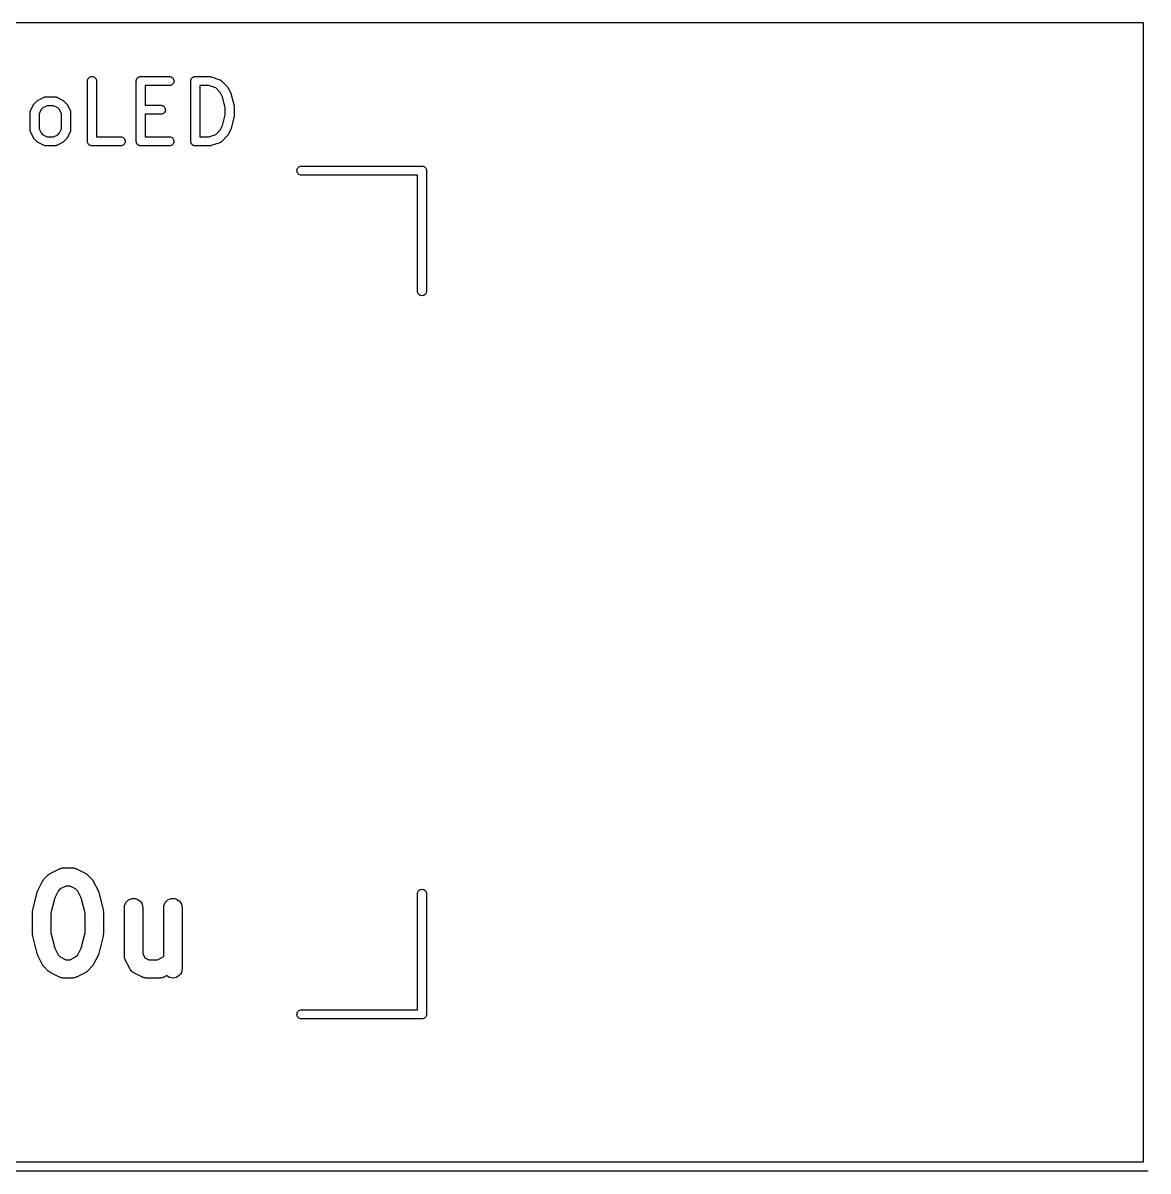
# Model space of a CAD drawing. Extents: x 92.8 to 169.1, y -159.6 to -64.2.
# Drawn here: x 112.3 to 130.97, y -159.62 to -140.57 of the extents above; entities that cross this region are included whole.
import ezdxf

# ---------------------------------------------------------------- set-up
doc = ezdxf.new("R2010")
doc.units = 0
doc.layers.add('BLACK', color=7, linetype='CONTINUOUS')

msp = doc.modelspace()

# ---------------------------------------------------------------- linework, layer by layer
at = {"layer": 'BLACK', "linetype": 'CONTINUOUS'}
for p, q in [((130.894, -140.569), (111.923, -140.569)), ((130.894, -159.469), (130.894, -140.569)), ((113.368, -141.533), (113.369, -141.518)), ((113.368, -141.534), (113.368, -141.533)), ((113.368, -142.534), (113.368, -141.534)), ((113.369, -141.518), (113.374, -141.504)), ((113.374, -141.504), (113.381, -141.492)), ((113.381, -141.492), (113.39, -141.48)), ((113.39, -141.48), (113.402, -141.471)), ((113.402, -141.471), (113.415, -141.464)), ((113.415, -141.464), (113.429, -141.46)), ((113.429, -141.46), (113.443, -141.459)), ((113.443, -141.459), (113.458, -141.46)), ((113.458, -141.46), (113.472, -141.465)), ((113.472, -141.465), (113.485, -141.472)), ((113.485, -141.472), (113.496, -141.481)), ((113.496, -141.481), (113.505, -141.492)), ((113.505, -141.492), (113.512, -141.505)), ((113.512, -141.505), (113.516, -141.519)), ((113.516, -141.519), (113.518, -141.534)), ((113.518, -141.534), (113.518, -142.459)), ((114.177, -141.533), (114.178, -141.526)), ((114.177, -141.534), (114.177, -141.533)), ((114.177, -141.533), (114.177, -141.533)), ((114.177, -141.533), (114.177, -141.533)), ((114.177, -141.533), (114.177, -141.533)), ((114.177, -142.534), (114.177, -141.534)), ((114.178, -141.526), (114.179, -141.519)), ((114.179, -141.518), (114.181, -141.512)), ((114.179, -141.519), (114.179, -141.518)), ((114.179, -141.519), (114.179, -141.519)), ((114.181, -141.512), (114.183, -141.505)), ((114.183, -141.504), (114.187, -141.498)), ((114.183, -141.505), (114.183, -141.504)), ((114.183, -141.505), (114.183, -141.505)), ((114.187, -141.498), (114.19, -141.492)), ((114.19, -141.492), (114.195, -141.486)), ((114.19, -141.492), (114.19, -141.492)), ((114.19, -141.492), (114.19, -141.492)), ((114.195, -141.486), (114.199, -141.481)), ((114.199, -141.481), (114.2, -141.48)), ((114.2, -141.48), (114.205, -141.476)), ((114.2, -141.48), (114.2, -141.48)), ((114.205, -141.476), (114.211, -141.471)), ((114.211, -141.471), (114.218, -141.468)), ((114.211, -141.471), (114.211, -141.471)), ((114.211, -141.471), (114.211, -141.471)), ((114.218, -141.468), (114.224, -141.465)), ((114.224, -141.464), (114.231, -141.462)), ((114.224, -141.465), (114.224, -141.464)), ((114.224, -141.464), (114.224, -141.464)), ((114.231, -141.462), (114.238, -141.46)), ((114.238, -141.46), (114.238, -141.46)), ((114.238, -141.46), (114.238, -141.46)), ((114.238, -141.46), (114.245, -141.46)), ((114.245, -141.46), (114.252, -141.459)), ((114.252, -141.459), (114.729, -141.459)), ((114.729, -141.459), (114.73, -141.459)), ((114.73, -141.459), (114.744, -141.461)), ((114.744, -141.461), (114.758, -141.465)), ((114.758, -141.465), (114.771, -141.472)), ((114.771, -141.472), (114.782, -141.481)), ((114.782, -141.481), (114.791, -141.493)), ((114.791, -141.493), (114.798, -141.506)), ((114.798, -141.506), (114.802, -141.52)), ((114.802, -141.52), (114.804, -141.534)), ((114.804, -141.534), (114.802, -141.549)), ((115.082, -141.533), (115.083, -141.526)), ((115.082, -141.534), (115.082, -141.533)), ((115.082, -141.533), (115.082, -141.533)), ((115.082, -141.533), (115.082, -141.533)), ((115.082, -141.533), (115.082, -141.533)), ((115.082, -142.534), (115.082, -141.534)), ((115.083, -141.526), (115.084, -141.519)), ((115.084, -141.518), (115.086, -141.512)), ((115.084, -141.519), (115.084, -141.518)), ((115.084, -141.519), (115.084, -141.519)), ((115.086, -141.512), (115.088, -141.505)), ((115.088, -141.504), (115.092, -141.498)), ((115.088, -141.505), (115.088, -141.504)), ((115.088, -141.505), (115.088, -141.505)), ((115.092, -141.498), (115.095, -141.492)), ((115.095, -141.492), (115.1, -141.486)), ((115.095, -141.492), (115.095, -141.492)), ((115.095, -141.492), (115.095, -141.492)), ((115.1, -141.486), (115.104, -141.481)), ((115.104, -141.481), (115.104, -141.48)), ((115.104, -141.48), (115.105, -141.48)), ((115.105, -141.48), (115.11, -141.476)), ((115.11, -141.476), (115.116, -141.471)), ((115.116, -141.471), (115.122, -141.468)), ((115.116, -141.471), (115.116, -141.471)), ((115.116, -141.471), (115.116, -141.471)), ((115.122, -141.468), (115.129, -141.465)), ((115.129, -141.464), (115.136, -141.462)), ((115.129, -141.465), (115.129, -141.464)), ((115.129, -141.464), (115.129, -141.464)), ((115.136, -141.462), (115.143, -141.46)), ((115.143, -141.46), (115.143, -141.46)), ((115.143, -141.46), (115.143, -141.46)), ((115.143, -141.46), (115.15, -141.46)), ((115.15, -141.46), (115.157, -141.459)), ((115.157, -141.459), (115.395, -141.459)), ((115.395, -141.459), (115.396, -141.459)), ((115.396, -141.459), (115.4, -141.459)), ((115.4, -141.459), (115.405, -141.459)), ((115.405, -141.459), (115.408, -141.46)), ((115.408, -141.46), (115.411, -141.461)), ((115.411, -141.461), (115.415, -141.462)), ((115.415, -141.462), (115.419, -141.463)), ((115.419, -141.463), (115.562, -141.51)), ((115.562, -141.51), (115.563, -141.511)), ((115.563, -141.511), (115.565, -141.512)), ((115.565, -141.512), (115.567, -141.512)), ((115.567, -141.512), (115.571, -141.515)), ((115.571, -141.515), (115.576, -141.517)), ((115.576, -141.517), (115.578, -141.518)), ((115.578, -141.518), (115.58, -141.519)), ((115.58, -141.519), (115.584, -141.522)), ((115.584, -141.522), (115.588, -141.525)), ((115.588, -141.525), (115.589, -141.527)), ((115.589, -141.527), (115.591, -141.528)), ((115.591, -141.528), (115.686, -141.624)), ((114.729, -141.609), (114.327, -141.609)), ((114.327, -141.609), (114.327, -141.935)), ((114.743, -141.607), (114.729, -141.609)), ((114.757, -141.603), (114.743, -141.607)), ((114.77, -141.596), (114.757, -141.603)), ((114.781, -141.587), (114.77, -141.596)), ((114.791, -141.576), (114.781, -141.587)), ((114.798, -141.563), (114.791, -141.576)), ((114.802, -141.549), (114.798, -141.563)), ((115.232, -141.609), (115.232, -142.459)), ((115.383, -141.609), (115.232, -141.609)), ((115.498, -141.647), (115.383, -141.609)), ((115.572, -141.721), (115.498, -141.647)), ((115.61, -141.798), (115.572, -141.721)), ((115.686, -141.624), (115.687, -141.624)), ((115.687, -141.624), (115.69, -141.628)), ((115.69, -141.628), (115.693, -141.631)), ((115.693, -141.631), (115.694, -141.633)), ((115.694, -141.633), (115.696, -141.636)), ((115.696, -141.636), (115.698, -141.64)), ((115.698, -141.64), (115.7, -141.643)), ((115.7, -141.643), (115.748, -141.738)), ((112.474, -141.924), (112.476, -141.921)), ((112.476, -141.921), (112.478, -141.918)), ((112.478, -141.918), (112.479, -141.916)), ((112.479, -141.916), (112.482, -141.913)), ((112.482, -141.913), (112.485, -141.909)), ((112.485, -141.909), (112.533, -141.862)), ((112.533, -141.861), (112.537, -141.858)), ((112.533, -141.862), (112.533, -141.861)), ((112.537, -141.858), (112.54, -141.856)), ((112.54, -141.856), (112.542, -141.854)), ((112.542, -141.854), (112.545, -141.852)), ((112.545, -141.852), (112.549, -141.85)), ((112.549, -141.85), (112.552, -141.848)), ((112.552, -141.848), (112.647, -141.8)), ((112.647, -141.8), (112.648, -141.8)), ((112.648, -141.8), (112.65, -141.799)), ((112.65, -141.799), (112.652, -141.798)), ((112.652, -141.798), (112.657, -141.796)), ((112.657, -141.796), (112.662, -141.795)), ((112.662, -141.795), (112.664, -141.794)), ((112.664, -141.794), (112.666, -141.794)), ((112.666, -141.794), (112.671, -141.793)), ((112.671, -141.793), (112.677, -141.792)), ((112.677, -141.792), (112.679, -141.792)), ((112.679, -141.792), (112.681, -141.792)), ((112.681, -141.792), (112.824, -141.792)), ((112.824, -141.792), (112.825, -141.792)), ((112.825, -141.792), (112.827, -141.792)), ((112.827, -141.792), (112.829, -141.792)), ((112.829, -141.792), (112.834, -141.793)), ((112.834, -141.793), (112.839, -141.794)), ((112.839, -141.794), (112.841, -141.795)), ((112.841, -141.795), (112.844, -141.795)), ((112.844, -141.795), (112.848, -141.797)), ((112.848, -141.797), (112.853, -141.798)), ((112.853, -141.798), (112.855, -141.799)), ((112.855, -141.799), (112.857, -141.8)), ((112.857, -141.8), (112.953, -141.848)), ((112.953, -141.848), (112.953, -141.848)), ((112.953, -141.848), (112.957, -141.851)), ((112.957, -141.851), (112.961, -141.853)), ((112.961, -141.853), (112.963, -141.854)), ((112.963, -141.854), (112.966, -141.856)), ((112.966, -141.856), (112.969, -141.859)), ((112.969, -141.859), (112.972, -141.862)), ((112.972, -141.862), (113.02, -141.909)), ((113.02, -141.909), (113.02, -141.91)), ((113.02, -141.91), (113.023, -141.913)), ((113.023, -141.913), (113.026, -141.917)), ((113.026, -141.917), (113.028, -141.919)), ((113.028, -141.919), (113.03, -141.922)), ((113.03, -141.922), (113.031, -141.925)), ((115.654, -141.972), (115.61, -141.798)), ((115.748, -141.738), (115.748, -141.739)), ((115.748, -141.739), (115.749, -141.74)), ((115.749, -141.74), (115.749, -141.74)), ((115.749, -141.74), (115.751, -141.747)), ((115.751, -141.747), (115.753, -141.753)), ((115.753, -141.753), (115.754, -141.753)), ((115.754, -141.753), (115.754, -141.754)), ((115.754, -141.754), (115.801, -141.944)), ((112.415, -142.057), (112.416, -142.054)), ((112.415, -142.058), (112.415, -142.057)), ((112.415, -142.343), (112.415, -142.058)), ((112.416, -142.047), (112.417, -142.042)), ((112.416, -142.052), (112.416, -142.047)), ((112.416, -142.054), (112.416, -142.052)), ((112.417, -142.042), (112.418, -142.04)), ((112.418, -142.038), (112.42, -142.033)), ((112.418, -142.04), (112.418, -142.038)), ((112.42, -142.033), (112.421, -142.028)), ((112.421, -142.028), (112.423, -142.026)), ((112.423, -142.024), (112.471, -141.929)), ((112.423, -142.026), (112.423, -142.024)), ((112.471, -141.928), (112.474, -141.924)), ((112.471, -141.929), (112.471, -141.928)), ((112.6, -142.007), (112.565, -142.075)), ((112.565, -142.075), (112.565, -142.326)), ((112.63, -141.976), (112.6, -142.007)), ((112.699, -141.942), (112.63, -141.976)), ((112.806, -141.942), (112.699, -141.942)), ((112.875, -141.976), (112.806, -141.942)), ((112.905, -142.007), (112.875, -141.976)), ((112.939, -142.075), (112.905, -142.007)), ((112.939, -142.326), (112.939, -142.075)), ((113.031, -141.925), (113.034, -141.929)), ((113.034, -141.929), (113.081, -142.024)), ((113.081, -142.024), (113.082, -142.025)), ((113.082, -142.025), (113.083, -142.027)), ((113.083, -142.027), (113.084, -142.029)), ((113.084, -142.029), (113.085, -142.034)), ((113.085, -142.034), (113.087, -142.039)), ((113.087, -142.039), (113.087, -142.041)), ((113.087, -142.041), (113.088, -142.043)), ((113.088, -142.043), (113.088, -142.048)), ((113.088, -142.048), (113.089, -142.053)), ((113.089, -142.053), (113.089, -142.055)), ((113.089, -142.055), (113.089, -142.058)), ((113.089, -142.058), (113.089, -142.343)), ((114.327, -141.935), (114.586, -141.935)), ((114.586, -142.085), (114.327, -142.085)), ((114.327, -142.085), (114.327, -142.459)), ((114.586, -141.935), (114.587, -141.935)), ((114.6, -142.084), (114.586, -142.085)), ((114.587, -141.935), (114.601, -141.937)), ((114.614, -142.079), (114.6, -142.084)), ((114.601, -141.937), (114.615, -141.941)), ((114.627, -142.073), (114.614, -142.079)), ((114.615, -141.941), (114.628, -141.948)), ((114.639, -142.063), (114.627, -142.073)), ((114.628, -141.948), (114.639, -141.958)), ((114.639, -141.958), (114.648, -141.969)), ((114.648, -142.052), (114.639, -142.063)), ((114.648, -141.969), (114.655, -141.982)), ((114.655, -142.039), (114.648, -142.052)), ((114.655, -141.982), (114.659, -141.996)), ((114.659, -142.025), (114.655, -142.039)), ((114.659, -141.996), (114.661, -142.011)), ((114.661, -142.011), (114.659, -142.025)), ((115.61, -142.27), (115.654, -142.096)), ((115.654, -142.096), (115.654, -141.972)), ((115.801, -141.944), (115.802, -141.945)), ((115.802, -141.945), (115.802, -141.947)), ((115.802, -141.947), (115.802, -141.948)), ((115.802, -141.948), (115.803, -141.954)), ((115.803, -141.954), (115.803, -141.96)), ((115.803, -141.96), (115.803, -141.961)), ((115.803, -141.961), (115.804, -141.962)), ((115.804, -142.106), (115.803, -142.108)), ((115.803, -142.108), (115.803, -142.109)), ((115.803, -142.109), (115.803, -142.115)), ((115.804, -141.962), (115.804, -142.105)), ((115.804, -142.105), (115.804, -142.106)), ((115.572, -142.347), (115.61, -142.27)), ((115.801, -142.123), (115.754, -142.314)), ((115.802, -142.121), (115.801, -142.122)), ((115.801, -142.122), (115.801, -142.123)), ((115.803, -142.115), (115.802, -142.121)), ((112.416, -142.346), (112.415, -142.343)), ((112.416, -142.348), (112.416, -142.346)), ((112.416, -142.353), (112.416, -142.348)), ((112.417, -142.358), (112.416, -142.353)), ((112.417, -142.36), (112.417, -142.358)), ((112.418, -142.362), (112.417, -142.36)), ((112.42, -142.367), (112.418, -142.362)), ((112.421, -142.372), (112.42, -142.367)), ((112.422, -142.374), (112.421, -142.372)), ((112.423, -142.376), (112.422, -142.374)), ((112.423, -142.377), (112.423, -142.376)), ((112.471, -142.472), (112.423, -142.377)), ((112.473, -142.476), (112.471, -142.472)), ((112.475, -142.479), (112.473, -142.476)), ((112.477, -142.482), (112.475, -142.479)), ((112.479, -142.485), (112.477, -142.482)), ((112.482, -142.488), (112.479, -142.485)), ((112.484, -142.491), (112.482, -142.488)), ((112.485, -142.492), (112.484, -142.491)), ((112.533, -142.539), (112.485, -142.492)), ((112.565, -142.326), (112.6, -142.394)), ((112.6, -142.394), (112.63, -142.425)), ((112.63, -142.425), (112.699, -142.459)), ((112.699, -142.459), (112.806, -142.459)), ((112.806, -142.459), (112.875, -142.425)), ((112.875, -142.425), (112.905, -142.394)), ((112.905, -142.394), (112.939, -142.326)), ((113.02, -142.492), (112.972, -142.539)), ((113.022, -142.488), (113.02, -142.492)), ((113.025, -142.485), (113.022, -142.488)), ((113.027, -142.483), (113.025, -142.485)), ((113.029, -142.48), (113.027, -142.483)), ((113.031, -142.477), (113.029, -142.48)), ((113.033, -142.473), (113.031, -142.477)), ((113.034, -142.472), (113.033, -142.473)), ((113.081, -142.377), (113.034, -142.472)), ((113.082, -142.375), (113.081, -142.377)), ((113.083, -142.373), (113.082, -142.375)), ((113.085, -142.368), (113.083, -142.373)), ((113.087, -142.363), (113.085, -142.368)), ((113.088, -142.359), (113.087, -142.361)), ((113.087, -142.361), (113.087, -142.363)), ((113.089, -142.349), (113.088, -142.354)), ((113.088, -142.354), (113.088, -142.359)), ((113.089, -142.343), (113.089, -142.344)), ((113.089, -142.344), (113.089, -142.347)), ((113.089, -142.347), (113.089, -142.349)), ((113.518, -142.459), (113.919, -142.459)), ((113.919, -142.459), (113.92, -142.459)), ((113.92, -142.459), (113.935, -142.461)), ((113.935, -142.461), (113.949, -142.465)), ((113.949, -142.465), (113.961, -142.472)), ((113.961, -142.472), (113.973, -142.481)), ((113.973, -142.481), (113.982, -142.493)), ((113.982, -142.493), (113.989, -142.506)), ((114.327, -142.459), (114.729, -142.459)), ((114.729, -142.459), (114.73, -142.459)), ((114.73, -142.459), (114.744, -142.461)), ((114.744, -142.461), (114.758, -142.465)), ((114.758, -142.465), (114.771, -142.472)), ((114.771, -142.472), (114.782, -142.481)), ((114.782, -142.481), (114.791, -142.493)), ((114.791, -142.493), (114.798, -142.506)), ((115.232, -142.459), (115.383, -142.459)), ((115.383, -142.459), (115.498, -142.421)), ((115.498, -142.421), (115.572, -142.347)), ((115.686, -142.444), (115.591, -142.539)), ((115.689, -142.441), (115.686, -142.444)), ((115.692, -142.438), (115.689, -142.441)), ((115.694, -142.435), (115.692, -142.438)), ((115.696, -142.433), (115.694, -142.435)), ((115.698, -142.429), (115.696, -142.433)), ((115.7, -142.425), (115.698, -142.429)), ((115.748, -142.329), (115.7, -142.425)), ((115.7, -142.425), (115.7, -142.425)), ((115.751, -142.322), (115.748, -142.329)), ((115.748, -142.329), (115.748, -142.329)), ((115.748, -142.329), (115.748, -142.329)), ((115.753, -142.316), (115.751, -142.322)), ((115.754, -142.314), (115.753, -142.315)), ((115.753, -142.315), (115.753, -142.315)), ((115.753, -142.315), (115.753, -142.316)), ((112.536, -142.542), (112.533, -142.539)), ((112.539, -142.545), (112.536, -142.542)), ((112.542, -142.547), (112.539, -142.545)), ((112.544, -142.549), (112.542, -142.547)), ((112.548, -142.551), (112.544, -142.549)), ((112.551, -142.553), (112.548, -142.551)), ((112.552, -142.553), (112.551, -142.553)), ((112.647, -142.601), (112.552, -142.553)), ((112.649, -142.602), (112.647, -142.601)), ((112.651, -142.603), (112.649, -142.602)), ((112.656, -142.604), (112.651, -142.603)), ((112.661, -142.606), (112.656, -142.604)), ((112.663, -142.607), (112.661, -142.606)), ((112.665, -142.607), (112.663, -142.607)), ((112.67, -142.608), (112.665, -142.607)), ((112.675, -142.609), (112.67, -142.608)), ((112.678, -142.609), (112.675, -142.609)), ((112.68, -142.609), (112.678, -142.609)), ((112.681, -142.609), (112.68, -142.609)), ((112.824, -142.609), (112.681, -142.609)), ((112.826, -142.609), (112.824, -142.609)), ((112.828, -142.609), (112.826, -142.609)), ((112.833, -142.608), (112.828, -142.609)), ((112.838, -142.607), (112.833, -142.608)), ((112.84, -142.607), (112.838, -142.607)), ((112.843, -142.606), (112.84, -142.607)), ((112.847, -142.605), (112.843, -142.606)), ((112.852, -142.603), (112.847, -142.605)), ((112.854, -142.602), (112.852, -142.603)), ((112.856, -142.601), (112.854, -142.602)), ((112.857, -142.601), (112.856, -142.601)), ((112.953, -142.553), (112.857, -142.601)), ((112.956, -142.551), (112.953, -142.553)), ((112.96, -142.549), (112.956, -142.551)), ((112.962, -142.547), (112.96, -142.549)), ((112.965, -142.546), (112.962, -142.547)), ((112.968, -142.543), (112.965, -142.546)), ((112.971, -142.54), (112.968, -142.543)), ((112.972, -142.539), (112.971, -142.54)), ((113.368, -142.541), (113.368, -142.534)), ((113.369, -142.548), (113.368, -142.541)), ((113.371, -142.555), (113.369, -142.548)), ((113.369, -142.548), (113.369, -142.548)), ((113.369, -142.548), (113.369, -142.548)), ((113.373, -142.562), (113.371, -142.555)), ((113.377, -142.569), (113.373, -142.562)), ((113.373, -142.562), (113.373, -142.562)), ((113.373, -142.562), (113.373, -142.562)), ((113.38, -142.575), (113.377, -142.569)), ((113.385, -142.581), (113.38, -142.575)), ((113.38, -142.575), (113.38, -142.575)), ((113.38, -142.575), (113.38, -142.575)), ((113.389, -142.586), (113.385, -142.581)), ((113.389, -142.587), (113.389, -142.586)), ((113.39, -142.587), (113.389, -142.587)), ((113.395, -142.591), (113.39, -142.587)), ((113.4, -142.596), (113.395, -142.591)), ((113.401, -142.596), (113.4, -142.596)), ((113.407, -142.599), (113.401, -142.596)), ((113.401, -142.596), (113.401, -142.596)), ((113.413, -142.603), (113.407, -142.599)), ((113.414, -142.603), (113.413, -142.603)), ((113.421, -142.605), (113.414, -142.603)), ((113.414, -142.603), (113.414, -142.603)), ((113.427, -142.607), (113.421, -142.605)), ((113.428, -142.607), (113.427, -142.607)), ((113.427, -142.607), (113.427, -142.607)), ((113.435, -142.608), (113.428, -142.607)), ((113.442, -142.609), (113.435, -142.608)), ((113.443, -142.609), (113.442, -142.609)), ((113.442, -142.609), (113.442, -142.609)), ((113.442, -142.609), (113.442, -142.609)), ((113.442, -142.609), (113.442, -142.609)), ((113.919, -142.609), (113.443, -142.609)), ((113.934, -142.607), (113.919, -142.609)), ((113.948, -142.603), (113.934, -142.607)), ((113.961, -142.596), (113.948, -142.603)), ((113.972, -142.587), (113.961, -142.596)), ((113.981, -142.576), (113.972, -142.587)), ((113.988, -142.563), (113.981, -142.576)), ((113.992, -142.549), (113.988, -142.563)), ((113.989, -142.506), (113.993, -142.52)), ((113.994, -142.534), (113.992, -142.549)), ((113.993, -142.52), (113.994, -142.534)), ((114.178, -142.541), (114.177, -142.534)), ((114.179, -142.548), (114.178, -142.541)), ((114.181, -142.555), (114.179, -142.548)), ((114.179, -142.548), (114.179, -142.548)), ((114.179, -142.548), (114.179, -142.548)), ((114.183, -142.562), (114.181, -142.555)), ((114.186, -142.569), (114.183, -142.562)), ((114.183, -142.562), (114.183, -142.562)), ((114.183, -142.562), (114.183, -142.562)), ((114.19, -142.575), (114.186, -142.569)), ((114.194, -142.581), (114.19, -142.575)), ((114.19, -142.575), (114.19, -142.575)), ((114.19, -142.575), (114.19, -142.575)), ((114.199, -142.586), (114.194, -142.581)), ((114.199, -142.587), (114.199, -142.586)), ((114.205, -142.591), (114.199, -142.587)), ((114.199, -142.587), (114.199, -142.587)), ((114.21, -142.596), (114.205, -142.591)), ((114.217, -142.599), (114.21, -142.596)), ((114.21, -142.596), (114.21, -142.596)), ((114.21, -142.596), (114.21, -142.596)), ((114.223, -142.603), (114.217, -142.599)), ((114.23, -142.605), (114.223, -142.603)), ((114.223, -142.603), (114.223, -142.603)), ((114.223, -142.603), (114.223, -142.603)), ((114.237, -142.607), (114.23, -142.605)), ((114.244, -142.608), (114.237, -142.607)), ((114.237, -142.607), (114.237, -142.607)), ((114.237, -142.607), (114.237, -142.607)), ((114.251, -142.609), (114.244, -142.608)), ((114.252, -142.609), (114.251, -142.609)), ((114.729, -142.609), (114.252, -142.609)), ((114.252, -142.609), (114.252, -142.609)), ((114.252, -142.609), (114.252, -142.609)), ((114.252, -142.609), (114.252, -142.609)), ((114.743, -142.607), (114.729, -142.609)), ((114.757, -142.603), (114.743, -142.607)), ((114.77, -142.596), (114.757, -142.603)), ((114.781, -142.587), (114.77, -142.596)), ((114.791, -142.576), (114.781, -142.587)), ((114.798, -142.563), (114.791, -142.576)), ((114.798, -142.506), (114.802, -142.52)), ((114.802, -142.549), (114.798, -142.563)), ((114.802, -142.52), (114.804, -142.534)), ((114.804, -142.534), (114.802, -142.549)), ((115.083, -142.541), (115.082, -142.534)), ((115.083, -142.548), (115.083, -142.541)), ((115.084, -142.548), (115.083, -142.548)), ((115.083, -142.548), (115.083, -142.548)), ((115.086, -142.555), (115.084, -142.548)), ((115.088, -142.562), (115.086, -142.555)), ((115.091, -142.569), (115.088, -142.562)), ((115.088, -142.562), (115.088, -142.562)), ((115.088, -142.562), (115.088, -142.562)), ((115.094, -142.575), (115.091, -142.569)), ((115.095, -142.575), (115.094, -142.575)), ((115.099, -142.581), (115.095, -142.575)), ((115.095, -142.575), (115.095, -142.575)), ((115.104, -142.586), (115.099, -142.581)), ((115.104, -142.587), (115.104, -142.586)), ((115.109, -142.591), (115.104, -142.587)), ((115.104, -142.587), (115.104, -142.587)), ((115.115, -142.596), (115.109, -142.591)), ((115.121, -142.599), (115.115, -142.596)), ((115.115, -142.596), (115.115, -142.596)), ((115.115, -142.596), (115.115, -142.596)), ((115.128, -142.603), (115.121, -142.599)), ((115.135, -142.605), (115.128, -142.603)), ((115.128, -142.603), (115.128, -142.603)), ((115.128, -142.603), (115.128, -142.603)), ((115.142, -142.607), (115.135, -142.605)), ((115.149, -142.608), (115.142, -142.607)), ((115.142, -142.607), (115.142, -142.607)), ((115.142, -142.607), (115.142, -142.607)), ((115.156, -142.609), (115.149, -142.608)), ((115.157, -142.609), (115.156, -142.609)), ((115.395, -142.609), (115.157, -142.609)), ((115.157, -142.609), (115.157, -142.609)), ((115.157, -142.609), (115.157, -142.609)), ((115.157, -142.609), (115.157, -142.609)), ((115.399, -142.608), (115.395, -142.609)), ((115.404, -142.608), (115.399, -142.608)), ((115.407, -142.608), (115.404, -142.608)), ((115.41, -142.607), (115.407, -142.608)), ((115.414, -142.606), (115.41, -142.607)), ((115.418, -142.605), (115.414, -142.606)), ((115.419, -142.605), (115.418, -142.605)), ((115.562, -142.557), (115.419, -142.605)), ((115.564, -142.557), (115.562, -142.557)), ((115.566, -142.556), (115.564, -142.557)), ((115.57, -142.554), (115.566, -142.556)), ((115.575, -142.551), (115.57, -142.554)), ((115.577, -142.55), (115.575, -142.551)), ((115.579, -142.549), (115.577, -142.55)), ((115.583, -142.546), (115.579, -142.549)), ((115.587, -142.543), (115.583, -142.546)), ((115.589, -142.541), (115.587, -142.543)), ((115.59, -142.54), (115.589, -142.541)), ((115.591, -142.539), (115.59, -142.54)), ((116.844, -143.019), (116.845, -143.004)), ((116.845, -143.034), (116.844, -143.019)), ((116.845, -143.004), (116.849, -142.99)), ((116.849, -143.048), (116.845, -143.034)), ((116.849, -142.99), (116.856, -142.977)), ((116.856, -143.061), (116.849, -143.048)), ((116.856, -142.977), (116.866, -142.966)), ((116.866, -143.072), (116.856, -143.061)), ((116.866, -142.966), (116.877, -142.956)), ((116.877, -142.956), (116.89, -142.949)), ((116.89, -142.949), (116.904, -142.945)), ((116.904, -142.945), (116.915, -142.944)), ((116.915, -142.944), (118.915, -142.944)), ((118.915, -142.944), (118.919, -142.944)), ((118.919, -142.944), (118.923, -142.944)), ((118.923, -142.944), (118.934, -142.945)), ((118.934, -142.945), (118.948, -142.949)), ((118.948, -142.949), (118.961, -142.956)), ((118.961, -142.956), (118.972, -142.966)), ((118.972, -142.966), (118.982, -142.977)), ((118.982, -142.977), (118.989, -142.99)), ((118.989, -142.99), (118.993, -143.004)), ((118.993, -143.004), (118.994, -143.019)), ((118.994, -143.019), (118.994, -143.023)), ((118.994, -143.023), (118.994, -145.023)), ((116.877, -143.082), (116.866, -143.072)), ((116.89, -143.089), (116.877, -143.082)), ((116.904, -143.093), (116.89, -143.089)), ((116.915, -143.094), (116.904, -143.093)), ((118.844, -143.094), (116.915, -143.094)), ((118.844, -145.023), (118.844, -143.094)), ((118.845, -145.034), (118.844, -145.023)), ((118.849, -145.048), (118.845, -145.034)), ((118.856, -145.061), (118.849, -145.048)), ((118.866, -145.072), (118.856, -145.061)), ((118.877, -145.082), (118.866, -145.072)), ((118.89, -145.089), (118.877, -145.082)), ((118.904, -145.093), (118.89, -145.089)), ((118.919, -145.094), (118.904, -145.093)), ((118.934, -145.093), (118.919, -145.094)), ((118.948, -145.089), (118.934, -145.093)), ((118.961, -145.082), (118.948, -145.089)), ((118.972, -145.072), (118.961, -145.082)), ((118.982, -145.061), (118.972, -145.072)), ((118.989, -145.048), (118.982, -145.061)), ((118.993, -145.034), (118.989, -145.048)), ((118.994, -145.023), (118.993, -145.034)), ((112.738, -154.689), (112.743, -154.685)), ((112.743, -154.685), (112.751, -154.681)), ((112.751, -154.681), (112.758, -154.677)), ((112.758, -154.677), (112.903, -154.604)), ((112.903, -154.604), (112.905, -154.603)), ((112.905, -154.603), (112.909, -154.602)), ((112.909, -154.602), (112.913, -154.6)), ((112.913, -154.6), (112.923, -154.597)), ((112.923, -154.597), (112.933, -154.593)), ((112.933, -154.593), (112.937, -154.592)), ((112.937, -154.592), (112.942, -154.591)), ((112.942, -154.591), (112.952, -154.59)), ((112.952, -154.59), (112.962, -154.589)), ((112.962, -154.589), (112.967, -154.589)), ((112.967, -154.589), (112.971, -154.588)), ((112.971, -154.588), (113.116, -154.588)), ((113.116, -154.588), (113.119, -154.588)), ((113.119, -154.588), (113.123, -154.589)), ((113.123, -154.589), (113.127, -154.589)), ((113.127, -154.589), (113.138, -154.59)), ((113.138, -154.59), (113.148, -154.592)), ((113.148, -154.592), (113.152, -154.593)), ((113.152, -154.593), (113.157, -154.594)), ((113.157, -154.594), (113.167, -154.597)), ((113.167, -154.597), (113.176, -154.601)), ((113.176, -154.601), (113.18, -154.603)), ((113.18, -154.603), (113.185, -154.604)), ((113.185, -154.604), (113.33, -154.677)), ((113.33, -154.677), (113.332, -154.678)), ((113.332, -154.678), (113.339, -154.683)), ((113.339, -154.683), (113.346, -154.687)), ((112.545, -154.963), (112.617, -154.818)), ((112.617, -154.818), (112.618, -154.816)), ((112.618, -154.816), (112.623, -154.809)), ((112.623, -154.809), (112.627, -154.801)), ((112.627, -154.801), (112.631, -154.796)), ((112.631, -154.796), (112.634, -154.791)), ((112.634, -154.791), (112.64, -154.785)), ((112.64, -154.785), (112.646, -154.778)), ((112.646, -154.778), (112.718, -154.705)), ((112.718, -154.705), (112.72, -154.704)), ((112.72, -154.704), (112.727, -154.699)), ((112.727, -154.699), (112.733, -154.693)), ((112.733, -154.693), (112.738, -154.689)), ((113.346, -154.687), (113.351, -154.691)), ((113.351, -154.691), (113.357, -154.694)), ((113.357, -154.694), (113.363, -154.7)), ((113.363, -154.7), (113.369, -154.705)), ((113.369, -154.705), (113.442, -154.778)), ((113.442, -154.778), (113.443, -154.78)), ((113.443, -154.78), (113.449, -154.786)), ((113.449, -154.786), (113.455, -154.792)), ((113.455, -154.792), (113.458, -154.798)), ((113.458, -154.798), (113.462, -154.803)), ((113.462, -154.803), (113.466, -154.81)), ((113.466, -154.81), (113.47, -154.818)), ((113.47, -154.818), (113.543, -154.963)), ((112.461, -155.284), (112.533, -154.994)), ((112.533, -154.994), (112.534, -154.992)), ((112.534, -154.991), (112.539, -154.977)), ((112.534, -154.992), (112.534, -154.991)), ((112.534, -154.991), (112.534, -154.991)), ((112.539, -154.977), (112.544, -154.964)), ((112.544, -154.964), (112.544, -154.963)), ((112.544, -154.963), (112.545, -154.963)), ((112.879, -154.976), (112.825, -155.084)), ((112.916, -154.939), (112.879, -154.976)), ((113.007, -154.893), (112.916, -154.939)), ((113.08, -154.893), (113.007, -154.893)), ((113.171, -154.939), (113.08, -154.893)), ((113.209, -154.976), (113.171, -154.939)), ((113.263, -155.084), (113.209, -154.976)), ((113.543, -154.963), (113.544, -154.965)), ((113.544, -154.965), (113.544, -154.965)), ((113.544, -154.965), (113.545, -154.966)), ((113.545, -154.966), (113.549, -154.979)), ((113.549, -154.979), (113.554, -154.993)), ((113.554, -154.993), (113.554, -154.993)), ((113.554, -154.993), (113.555, -154.994)), ((113.555, -154.994), (113.627, -155.284)), ((118.844, -155.015), (118.845, -155.004)), ((118.844, -156.944), (118.844, -155.015)), ((118.845, -155.004), (118.849, -154.99)), ((118.849, -154.99), (118.856, -154.977)), ((118.856, -154.977), (118.866, -154.966)), ((118.866, -154.966), (118.877, -154.956)), ((118.877, -154.956), (118.89, -154.949)), ((118.89, -154.949), (118.904, -154.945)), ((118.904, -154.945), (118.919, -154.944)), ((118.919, -154.944), (118.934, -154.945)), ((118.934, -154.945), (118.948, -154.949)), ((118.948, -154.949), (118.961, -154.956)), ((118.961, -154.956), (118.972, -154.966)), ((118.972, -154.966), (118.982, -154.977)), ((118.982, -154.977), (118.989, -154.99)), ((118.989, -154.99), (118.993, -155.004)), ((118.993, -155.004), (118.994, -155.015)), ((118.994, -155.015), (118.994, -157.015)), ((112.825, -155.084), (112.761, -155.34)), ((113.327, -155.34), (113.263, -155.084)), ((113.98, -155.247), (113.983, -155.217)), ((113.98, -155.249), (113.98, -155.247)), ((113.98, -156.047), (113.98, -155.249)), ((113.983, -155.217), (113.992, -155.189)), ((113.992, -155.189), (114.007, -155.163)), ((114.007, -155.163), (114.026, -155.14)), ((114.026, -155.14), (114.049, -155.121)), ((114.049, -155.121), (114.075, -155.107)), ((114.075, -155.107), (114.104, -155.099)), ((114.104, -155.099), (114.133, -155.096)), ((114.133, -155.096), (114.163, -155.099)), ((114.163, -155.099), (114.191, -155.108)), ((114.191, -155.108), (114.218, -155.122)), ((114.218, -155.122), (114.241, -155.141)), ((114.241, -155.141), (114.259, -155.164)), ((114.259, -155.164), (114.273, -155.191)), ((114.273, -155.191), (114.282, -155.219)), ((114.282, -155.219), (114.285, -155.249)), ((114.285, -155.249), (114.285, -156.011)), ((114.633, -155.247), (114.637, -155.217)), ((114.633, -155.249), (114.633, -155.247)), ((114.633, -156.056), (114.633, -155.249)), ((114.637, -155.217), (114.645, -155.189)), ((114.645, -155.189), (114.66, -155.163)), ((114.66, -155.163), (114.679, -155.14)), ((114.679, -155.14), (114.702, -155.121)), ((114.702, -155.121), (114.728, -155.107)), ((114.728, -155.107), (114.757, -155.099)), ((114.757, -155.099), (114.787, -155.096)), ((114.787, -155.096), (114.816, -155.099)), ((114.816, -155.099), (114.845, -155.108)), ((114.845, -155.108), (114.871, -155.122)), ((114.871, -155.122), (114.894, -155.141)), ((114.894, -155.141), (114.913, -155.164)), ((114.913, -155.164), (114.926, -155.191)), ((114.926, -155.191), (114.935, -155.219)), ((114.935, -155.219), (114.938, -155.249)), ((114.938, -155.249), (114.938, -156.265)), ((112.456, -155.314), (112.458, -155.302)), ((112.456, -155.316), (112.456, -155.314)), ((112.456, -155.319), (112.456, -155.316)), ((112.456, -155.321), (112.456, -155.319)), ((112.456, -155.684), (112.456, -155.321)), ((112.458, -155.302), (112.459, -155.29)), ((112.459, -155.29), (112.46, -155.287)), ((112.46, -155.287), (112.461, -155.284)), ((112.761, -155.34), (112.761, -155.665)), ((113.327, -155.665), (113.327, -155.34)), ((113.627, -155.284), (113.628, -155.286)), ((113.628, -155.286), (113.628, -155.289)), ((113.628, -155.289), (113.629, -155.292)), ((113.629, -155.292), (113.63, -155.304)), ((113.63, -155.304), (113.632, -155.316)), ((113.632, -155.316), (113.631, -155.319)), ((113.631, -155.319), (113.632, -155.321)), ((113.632, -155.321), (113.632, -155.684)), ((112.456, -155.687), (112.456, -155.684)), ((112.456, -155.69), (112.456, -155.687)), ((112.458, -155.702), (112.456, -155.69)), ((112.459, -155.714), (112.458, -155.702)), ((112.46, -155.716), (112.459, -155.714)), ((112.46, -155.719), (112.46, -155.716)), ((112.461, -155.721), (112.46, -155.719)), ((112.533, -156.011), (112.461, -155.721)), ((112.761, -155.665), (112.825, -155.921)), ((113.263, -155.921), (113.327, -155.665)), ((113.627, -155.721), (113.555, -156.011)), ((113.628, -155.718), (113.627, -155.721)), ((113.63, -155.704), (113.628, -155.716)), ((113.628, -155.716), (113.628, -155.718)), ((113.631, -155.692), (113.63, -155.704)), ((113.632, -155.686), (113.631, -155.689)), ((113.631, -155.689), (113.631, -155.692)), ((113.632, -155.684), (113.632, -155.686)), ((112.533, -156.012), (112.533, -156.011)), ((112.533, -156.013), (112.533, -156.012)), ((112.538, -156.026), (112.533, -156.013)), ((112.825, -155.921), (112.879, -156.029)), ((113.209, -156.029), (113.263, -155.921)), ((113.554, -156.015), (113.549, -156.028)), ((113.555, -156.011), (113.554, -156.013)), ((113.554, -156.013), (113.554, -156.014)), ((113.554, -156.014), (113.554, -156.015)), ((114.285, -156.011), (114.319, -156.079)), ((112.543, -156.039), (112.538, -156.026)), ((112.544, -156.04), (112.543, -156.039)), ((112.544, -156.041), (112.544, -156.04)), ((112.545, -156.043), (112.544, -156.041)), ((112.617, -156.188), (112.545, -156.043)), ((112.622, -156.195), (112.617, -156.188)), ((112.626, -156.203), (112.622, -156.195)), ((112.63, -156.207), (112.626, -156.203)), ((112.633, -156.213), (112.63, -156.207)), ((112.879, -156.029), (112.916, -156.067)), ((112.916, -156.067), (113.007, -156.112)), ((113.007, -156.112), (113.08, -156.112)), ((113.08, -156.112), (113.171, -156.067)), ((113.171, -156.067), (113.209, -156.029)), ((113.457, -156.209), (113.453, -156.215)), ((113.461, -156.204), (113.457, -156.209)), ((113.465, -156.197), (113.461, -156.204)), ((113.469, -156.19), (113.465, -156.197)), ((113.47, -156.188), (113.469, -156.19)), ((113.543, -156.043), (113.47, -156.188)), ((113.544, -156.041), (113.543, -156.042)), ((113.543, -156.042), (113.543, -156.043)), ((113.549, -156.028), (113.544, -156.041)), ((113.98, -156.051), (113.98, -156.047)), ((113.98, -156.056), (113.98, -156.051)), ((113.982, -156.066), (113.98, -156.056)), ((113.983, -156.077), (113.982, -156.066)), ((113.984, -156.081), (113.983, -156.077)), ((113.985, -156.085), (113.984, -156.081)), ((113.989, -156.095), (113.985, -156.085)), ((113.992, -156.105), (113.989, -156.095)), ((113.994, -156.109), (113.992, -156.105)), ((113.995, -156.113), (113.994, -156.109)), ((113.996, -156.115), (113.995, -156.113)), ((114.069, -156.26), (113.996, -156.115)), ((114.319, -156.079), (114.386, -156.112)), ((114.386, -156.112), (114.532, -156.112)), ((114.532, -156.112), (114.623, -156.067)), ((114.623, -156.067), (114.633, -156.056)), ((112.639, -156.219), (112.633, -156.213)), ((112.644, -156.226), (112.639, -156.219)), ((112.646, -156.227), (112.644, -156.226)), ((112.718, -156.3), (112.646, -156.227)), ((112.725, -156.305), (112.718, -156.3)), ((112.731, -156.311), (112.725, -156.305)), ((112.736, -156.315), (112.731, -156.311)), ((112.741, -156.319), (112.736, -156.315)), ((112.749, -156.323), (112.741, -156.319)), ((112.756, -156.327), (112.749, -156.323)), ((112.758, -156.328), (112.756, -156.327)), ((112.903, -156.401), (112.758, -156.328)), ((113.33, -156.328), (113.185, -156.401)), ((113.337, -156.324), (113.33, -156.328)), ((113.345, -156.32), (113.337, -156.324)), ((113.35, -156.316), (113.345, -156.32)), ((113.355, -156.313), (113.35, -156.316)), ((113.361, -156.307), (113.355, -156.313)), ((113.368, -156.301), (113.361, -156.307)), ((113.369, -156.3), (113.368, -156.301)), ((113.442, -156.227), (113.369, -156.3)), ((113.447, -156.221), (113.442, -156.227)), ((113.453, -156.215), (113.447, -156.221)), ((114.07, -156.263), (114.069, -156.26)), ((114.072, -156.266), (114.07, -156.263)), ((114.078, -156.276), (114.072, -156.266)), ((114.085, -156.285), (114.078, -156.276)), ((114.087, -156.288), (114.085, -156.285)), ((114.089, -156.291), (114.087, -156.288)), ((114.097, -156.299), (114.089, -156.291)), ((114.105, -156.307), (114.097, -156.299)), ((114.108, -156.309), (114.105, -156.307)), ((114.11, -156.311), (114.108, -156.309)), ((114.12, -156.318), (114.11, -156.311)), ((114.129, -156.324), (114.12, -156.318)), ((114.132, -156.326), (114.129, -156.324)), ((114.135, -156.327), (114.132, -156.326)), ((114.137, -156.328), (114.135, -156.327)), ((114.282, -156.401), (114.137, -156.328)), ((114.684, -156.377), (114.636, -156.401)), ((114.7, -156.391), (114.684, -156.377)), ((114.727, -156.405), (114.7, -156.391)), ((114.869, -156.392), (114.843, -156.406)), ((114.892, -156.374), (114.869, -156.392)), ((114.911, -156.351), (114.892, -156.374)), ((114.926, -156.325), (114.911, -156.351)), ((114.935, -156.296), (114.926, -156.325)), ((114.938, -156.267), (114.935, -156.296)), ((114.938, -156.265), (114.938, -156.267)), ((112.907, -156.403), (112.903, -156.401)), ((112.911, -156.405), (112.907, -156.403)), ((112.921, -156.408), (112.911, -156.405)), ((112.931, -156.412), (112.921, -156.408)), ((112.935, -156.412), (112.931, -156.412)), ((112.94, -156.414), (112.935, -156.412)), ((112.95, -156.415), (112.94, -156.414)), ((112.96, -156.417), (112.95, -156.415)), ((112.965, -156.417), (112.96, -156.417)), ((112.969, -156.417), (112.965, -156.417)), ((112.971, -156.417), (112.969, -156.417)), ((113.116, -156.417), (112.971, -156.417)), ((113.121, -156.417), (113.116, -156.417)), ((113.125, -156.417), (113.121, -156.417)), ((113.136, -156.415), (113.125, -156.417)), ((113.146, -156.414), (113.136, -156.415)), ((113.15, -156.413), (113.146, -156.414)), ((113.155, -156.412), (113.15, -156.413)), ((113.165, -156.409), (113.155, -156.412)), ((113.175, -156.406), (113.165, -156.409)), ((113.178, -156.403), (113.175, -156.406)), ((113.183, -156.402), (113.178, -156.403)), ((113.185, -156.401), (113.183, -156.402)), ((114.286, -156.403), (114.282, -156.401)), ((114.29, -156.405), (114.286, -156.403)), ((114.3, -156.408), (114.29, -156.405)), ((114.31, -156.412), (114.3, -156.408)), ((114.314, -156.412), (114.31, -156.412)), ((114.318, -156.414), (114.314, -156.412)), ((114.329, -156.415), (114.318, -156.414)), ((114.339, -156.417), (114.329, -156.415)), ((114.344, -156.417), (114.339, -156.417)), ((114.348, -156.417), (114.344, -156.417)), ((114.35, -156.417), (114.348, -156.417)), ((114.568, -156.417), (114.35, -156.417)), ((114.572, -156.417), (114.568, -156.417)), ((114.577, -156.417), (114.572, -156.417)), ((114.587, -156.415), (114.577, -156.417)), ((114.597, -156.414), (114.587, -156.415)), ((114.602, -156.413), (114.597, -156.414)), ((114.606, -156.412), (114.602, -156.413)), ((114.616, -156.409), (114.606, -156.412)), ((114.626, -156.406), (114.616, -156.409)), ((114.63, -156.403), (114.626, -156.406)), ((114.634, -156.402), (114.63, -156.403)), ((114.636, -156.401), (114.634, -156.402)), ((114.755, -156.414), (114.727, -156.405)), ((114.785, -156.417), (114.755, -156.414)), ((114.814, -156.414), (114.785, -156.417)), ((114.843, -156.406), (114.814, -156.414)), ((116.856, -156.977), (116.866, -156.966)), ((116.866, -156.966), (116.877, -156.956)), ((116.877, -156.956), (116.89, -156.949)), ((116.89, -156.949), (116.904, -156.945)), ((116.904, -156.945), (116.915, -156.944)), ((116.915, -156.944), (118.844, -156.944)), ((116.844, -157.019), (116.845, -157.004)), ((116.845, -157.034), (116.844, -157.019)), ((116.845, -157.004), (116.849, -156.99)), ((116.849, -157.048), (116.845, -157.034)), ((116.849, -156.99), (116.856, -156.977)), ((116.856, -157.061), (116.849, -157.048)), ((116.866, -157.072), (116.856, -157.061)), ((116.877, -157.082), (116.866, -157.072)), ((116.89, -157.089), (116.877, -157.082)), ((116.904, -157.093), (116.89, -157.089)), ((116.915, -157.094), (116.904, -157.093)), ((118.915, -157.094), (116.915, -157.094)), ((118.919, -157.094), (118.915, -157.094)), ((118.923, -157.094), (118.919, -157.094)), ((118.934, -157.093), (118.923, -157.094)), ((118.948, -157.089), (118.934, -157.093)), ((118.961, -157.082), (118.948, -157.089)), ((118.972, -157.072), (118.961, -157.082)), ((118.982, -157.061), (118.972, -157.072)), ((118.989, -157.048), (118.982, -157.061)), ((118.993, -157.034), (118.989, -157.048)), ((118.994, -157.019), (118.993, -157.034)), ((118.994, -157.015), (118.994, -157.019)), ((130.965, -159.619), (92.8727, -159.619)), ((92.944, -159.469), (130.894, -159.469)), ((130.969, -159.619), (130.965, -159.619))]:
    msp.add_line(p, q, dxfattribs=at)

doc.saveas('drawing.dxf')
